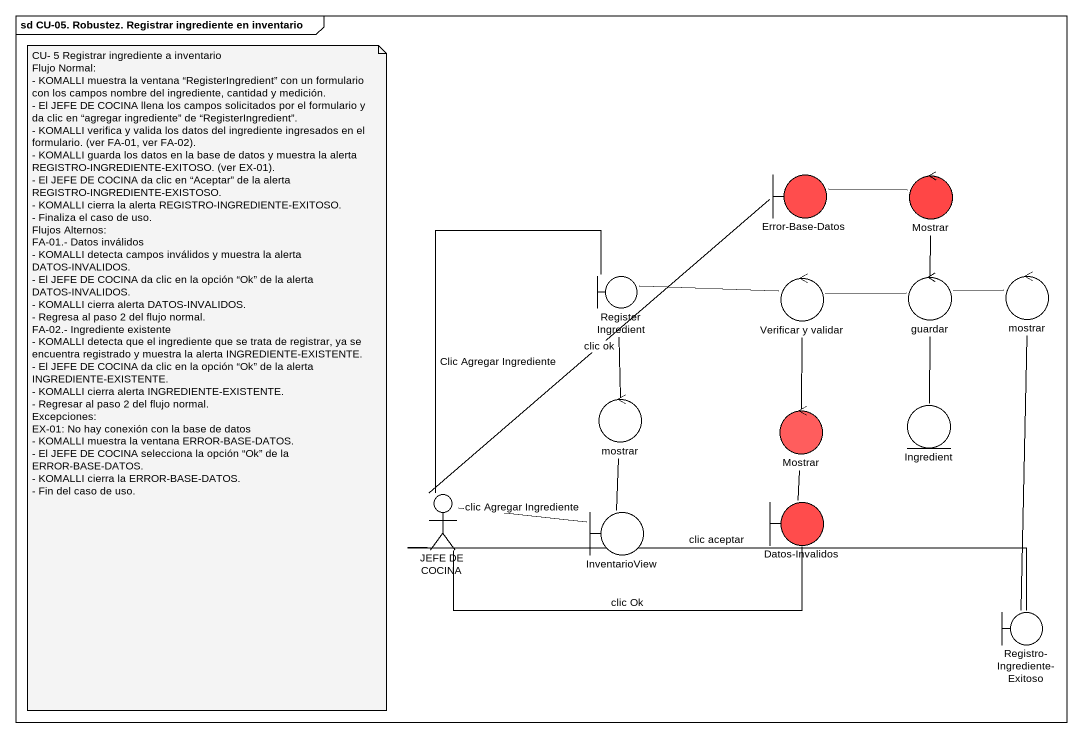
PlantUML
@startuml
mainframe sd CU-05. Robustez. Registrar ingrediente en inventario
boundary "Error-Base-Datos" as Error_Base_Datos #FF4D4D
control Mostrar #FF4646
boundary RegisterIngredient
control "Verificar y validar" as Verificar_y_validar
control guardar
control mostrar
control "mostrar" as mostrar_2
entity Ingredient
control "Mostrar" as Mostrar_2 #FF5D5D
actor "JEFE DE COCINA" as JEFE_DE_COCINA
boundary InventarioView
boundary "Datos-Invalidos" as Datos_Invalidos #FF4C4C
boundary "Registro-Ingrediente-Exitoso" as Registro_Ingrediente_Exitoso
Mostrar -left- Error_Base_Datos
RegisterIngredient -right- Verificar_y_validar
Verificar_y_validar -right- guardar
Verificar_y_validar -- Mostrar_2
guardar -up- Mostrar
guardar -right- mostrar
guardar -- Ingredient
mostrar -- Registro_Ingrediente_Exitoso
mostrar_2 -up- RegisterIngredient
Mostrar_2 -- Datos_Invalidos
JEFE_DE_COCINA -up- Error_Base_Datos : clic ok
JEFE_DE_COCINA -up- RegisterIngredient : Clic Agregar Ingrediente
JEFE_DE_COCINA -right- InventarioView : clic Agregar Ingrediente
JEFE_DE_COCINA -right- Datos_Invalidos : clic Ok
JEFE_DE_COCINA -right- Registro_Ingrediente_Exitoso : clic aceptar
InventarioView -up- mostrar_2
note as N1
  CU- 5 Registrar ingrediente a inventario
  Flujo Normal:
  - KOMALLI muestra la ventana “RegisterIngredient” con un formulario con los campos nombre del ingrediente, cantidad y medición.
  - El JEFE DE COCINA llena los campos solicitados por el formulario y da clic en “agregar ingrediente” de “RegisterIngredient”.
  - KOMALLI verifica y valida los datos del ingrediente ingresados en el formulario. (ver FA-01, ver FA-02).
  - KOMALLI guarda los datos en la base de datos y muestra la alerta REGISTRO-INGREDIENTE-EXITOSO. (ver EX-01).
  - El JEFE DE COCINA da clic en “Aceptar” de la alerta REGISTRO-INGREDIENTE-EXISTOSO.
  - KOMALLI cierra la alerta REGISTRO-INGREDIENTE-EXITOSO.
  - Finaliza el caso de uso.
  Flujos Alternos:
  FA-01.- Datos inválidos
  - KOMALLI detecta campos inválidos y muestra la alerta DATOS-INVALIDOS.
  - El JEFE DE COCINA da clic en la opción “Ok” de la alerta DATOS-INVALIDOS.
  - KOMALLI cierra alerta DATOS-INVALIDOS.
  - Regresa al paso 2 del flujo normal.
  FA-02.- Ingrediente existente
  - KOMALLI detecta que el ingrediente que se trata de registrar, ya se encuentra registrado y muestra la alerta INGREDIENTE-EXISTENTE.
  - El JEFE DE COCINA da clic en la opción “Ok” de la alerta INGREDIENTE-EXISTENTE.
  - KOMALLI cierra alerta INGREDIENTE-EXISTENTE.
  - Regresar al paso 2 del flujo normal.
  Excepciones:
  EX-01: No hay conexión con la base de datos
  - KOMALLI muestra la ventana ERROR-BASE-DATOS.
  - El JEFE DE COCINA selecciona la opción “Ok” de la ERROR-BASE-DATOS.
  - KOMALLI cierra la ERROR-BASE-DATOS.
  - Fin del caso de uso.
end note
@enduml
